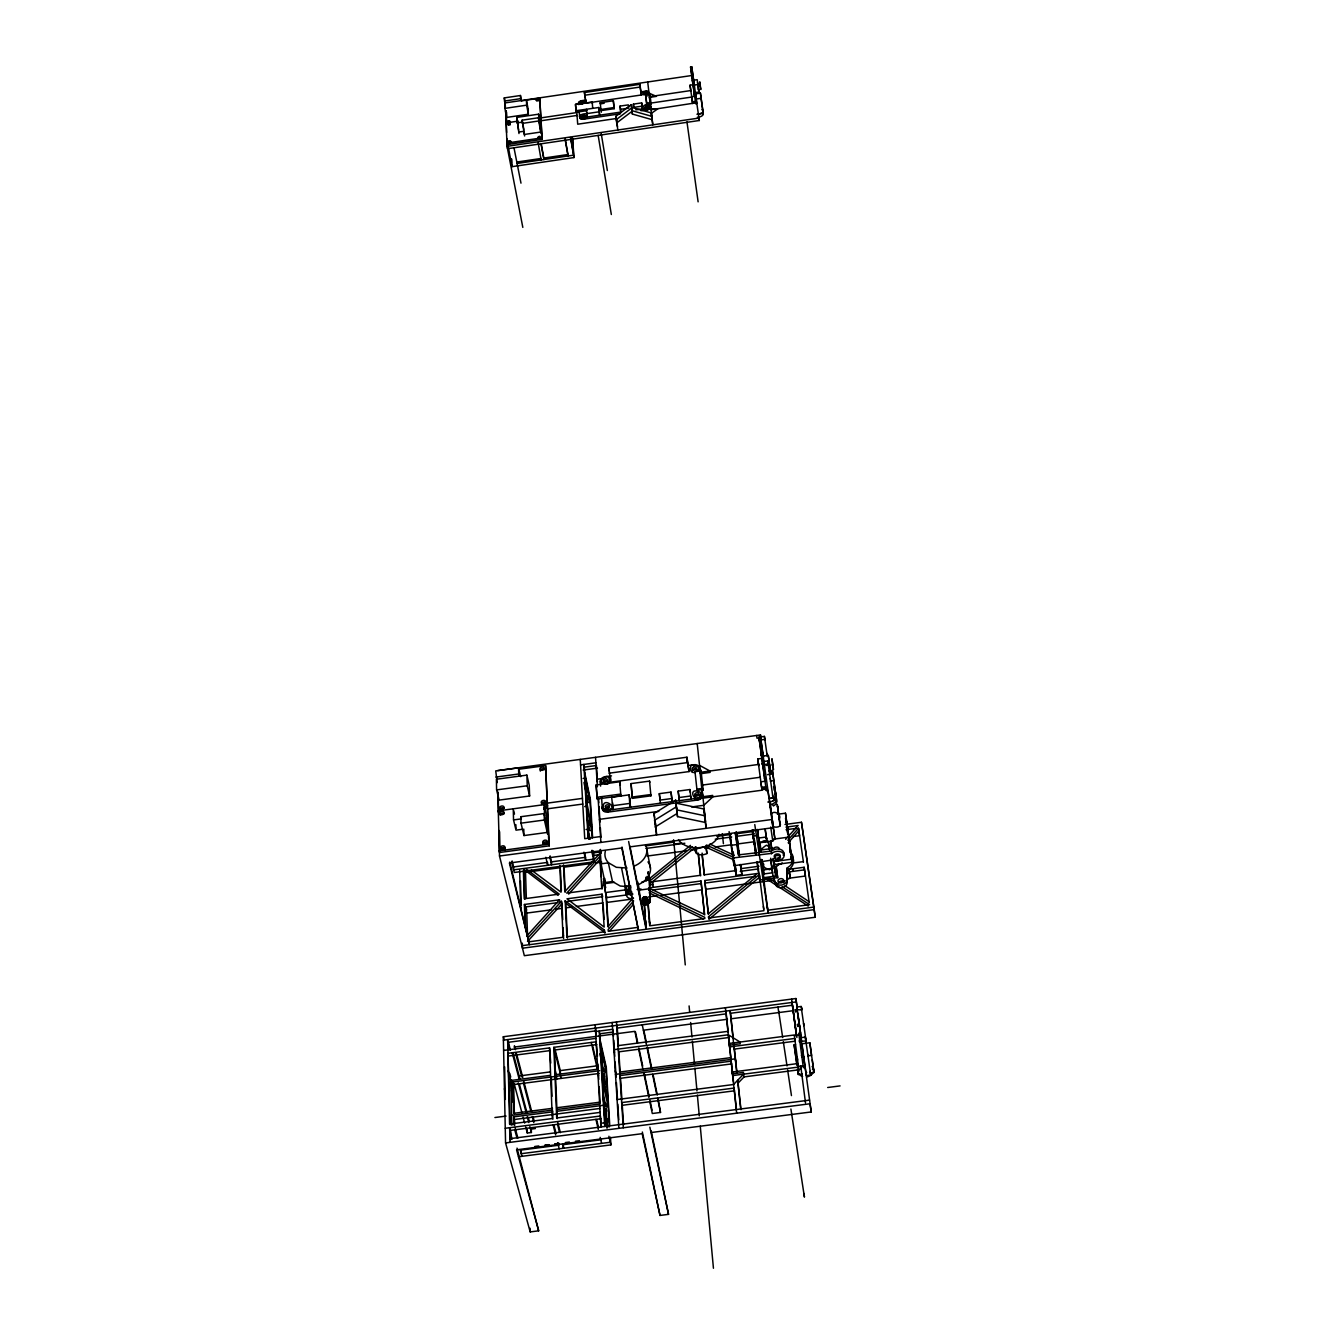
<?xml version="1.0" encoding="UTF-8"?>
<svg xmlns="http://www.w3.org/2000/svg" width="1335" height="1335" viewBox="0 0 1335 1335"><rect width="100%" height="100%" fill="white"/><g stroke="black" fill="none" stroke-linecap="round" stroke-linejoin="round"><path stroke-width="1.5" d="M773.649 878.313L775.485 884.104A5.791 4.355 -7.4 0 0 781.809 887.675A5.791 4.355 -7.4 0 0 786.966 882.585L787.066 868.084L789.819 865.981A15.319 11.414 -7.5 0 0 790.337 851.997M786.966 882.585L787.066 868.084M776.002 795.927L775.401 798.614L773.082 800.833M695.168 799.448C698.072 800.399 702.961 798.197 701.709 794.642M641.017 902.961L645.873 904.98L650.212 901.659L649.027 876.494L647.592 879.915L643.52 881.818A6.008 4.472 -11.4 0 1 641.951 881.884M650.212 901.659L649.528 879.047L648.042 871.905L648.943 877.679M600.9 781.125C611.146 766.373 613.349 792.873 600.9 781.125L601.484 783.762L601.017 780.224M644.071 109.17C649.845 112.858 652.798 102.378 645.573 104.731C639.215 107.134 649.277 110.271 649.978 105.765M584.68 103.379C587.784 97.138 572.782 104.147 582.377 104.23M583.795 103.529C576.253 103.296 586.899 100.359 582.06 103.412M640.266 899.523C641.267 903.962 648.593 903.128 649.711 899.122M642.452 898.105L642.652 900.274L645.222 901.008A2.887 2.169 -11.5 0 0 645.556 896.653L642.452 898.105L642.719 901.208M539.974 121.251L539.941 120.417M642.953 900.641L646.057 899.189A2.887 2.169 -11.5 0 1 648.226 900.424M735.235 832.773L738.338 854.901L771.563 851.046A6.925 4.706 -7.1 0 1 780.558 849.444A6.925 4.706 -7.1 0 1 783.194 855.234M732.781 857.988L771.88 853.365A6.942 4.706 -7.1 0 1 781.592 852.064A6.942 4.706 -7.1 0 1 782.56 858.655A6.942 4.706 -7.1 0 1 772.832 859.957L734.033 865.714L729.11 831.605M633.107 898.004L607.959 926.573L605.873 893.649M787.817 840.266L798.53 828.234L803.436 862.21M788.167 842.819L798.881 830.787L798.53 828.234M633.658 900.958L608.159 929.544L608.259 931.296L637.963 927.374M610.028 930.562L632.84 904.997M568.66 894.1L600.299 859.039M785.648 839.348L798.13 825.497L785.981 827.133M526.791 936.002L559.482 899.823L560.049 902.343M527.525 941.475L562.018 903.795L561.434 901.292L528.276 937.454M765.139 828.952L766.891 841.367L759.214 842.385L759.214 841.517L759.398 842.802L772.748 841.017L774.867 838.73L771.814 816.803M732.464 1073.807L743.411 1072.389L743.612 1074.158L733.599 1084.504L617.054 1099.556M740.975 1109.652L738.088 1083.085L744.079 1076.894L798.897 1069.802L801.167 1068.834L800.766 1066.098L805.506 1102.927M774.367 868.735L778.655 864.513L782.327 863.128M775.335 864.112L769.611 869.736A19.174 14.268 -7.5 0 1 762.986 866.382M538.038 138.172L539.44 137.538M708.535 916.778L759.331 874.458L759.732 877.012L708.985 919.314L708.535 916.778L708.668 918.013L763.92 910.704L759.331 874.458M649.311 878.764L690.479 845.372M649.694 881.017L692.364 846.774M650.195 883.553L695.969 846.774M788.451 879.097L790.203 877.746L788.952 868.768M787.433 870.654L790.186 868.551A15.302 11.414 -7.5 0 0 792.589 857.087M787.733 873.974L789.486 872.639L790.203 877.746M651.23 112.924L652.031 119.649L632.406 114.076L631.989 111.356L616.703 122.937L616.036 116.212L631.271 104.647L631.689 107.367L651.23 112.924L652.815 124.856L650.228 103.179L691.714 97.054M651.43 113.341L657.938 108.702L650.929 109.019M655.585 823.194L656.603 834.959L653.95 813.582L675.71 800.132L677.546 816.62L705.264 822.443L706.248 828.301L701.643 785.164L760.283 777.254M655.101 827.016L676.995 813.566L675.71 800.132M645.723 107.468C652.164 104.464 640.45 106.5 648.326 107.451M646.941 94.468C652.515 86.191 632.59 96.454 646.941 94.468L647.175 96.053M582.427 116.812C589.72 114.994 576.453 112.49 585.347 118.481L580.358 118.131M630.687 889.778L629.803 890.829L630.821 891.647M610.228 810.879L604.488 811.096M538.739 120.283L539.891 119.282L538.656 118.648M508.752 142.161C515.043 140.208 504.196 140.509 509.336 142.144M584.279 117.18C593.574 109.687 570.212 116.863 584.279 117.18L584.546 118.765M508.051 122.069C513.841 119.182 502.127 121.802 510.421 122.236M508.151 124.789L510.354 124.772M536.687 100.776C542.678 97.906 530.796 100.509 538.873 100.759M706.933 853.549C702.861 855.652 694.601 855.752 695.185 849.177L705.731 846.507L706.933 853.549L706.132 845.939M644.855 94.117C650.028 91.214 639.165 93.8 646.357 94.101M510.037 143.563L508.468 143.579M539.24 137.739C543.195 134.468 533.332 137.855 541.109 138.156M693.699 80.384L696.837 103.462L695.702 103.629L690.562 66.917L691.697 66.75L694.283 85.04M690.712 67.985L690.996 70.004L691.78 67.401M690.746 68.252C692.898 67.601 691.897 71.773 691.847 67.818M690.779 68.469L691.914 68.285M690.812 68.719L691.947 68.536M690.846 68.986L691.981 68.803M690.896 69.253L692.014 69.07M690.946 69.704L692.047 69.32M690.996 69.971L692.097 69.704M505.431 106.583L504.263 97.906L520.466 95.503L521.501 100.993M504.363 101.059L520.6 98.656L520.466 95.503M521.551 100.859L539.74 98.156L542.177 139.391L507.016 144.581L505.631 111.122M584.413 92.532L639.882 84.322L641.401 94.969L585.965 103.179L584.413 92.532L585.414 98.456M584.647 95.252L640.199 87.042L639.882 84.322M692.531 80.334L692.748 82.87L692.531 80.334L697.187 79.683L699.023 92.682C694.016 90.179 696.186 97.855 695.435 93.216M528.076 108.819L528.343 114.226L506.666 117.43L504.914 108.369L526.641 105.165L526.39 99.758L528.36 110.321M691.697 66.75L693.699 80.434L692.598 80.784L690.562 66.917M692.581 81.619L693.866 81.685L693.666 80.167M586.148 99.992L582.093 100.592A3.788 1.936 -9.8 0 0 578.506 103.079L578.773 104.664M640.833 91.898L644.872 91.297A3.788 1.936 -9 0 1 648.843 92.666L650.646 107.317A3.821 1.969 -9 0 1 647.091 109.82L640.967 110.722M690.896 91.297L690.045 85.19L693.015 84.739L694.701 96.27L691.714 96.704L692.381 101.577L695.418 101.61L692.448 102.044L692.631 103.312M693.149 85.206L697.905 84.505M576.169 103.913L578.906 103.513M587.066 110.621L576.219 112.223L575.485 104.48L592.189 102.011L592.44 103.513M648.927 93.567L649.978 94.518L648.843 92.666M646.991 105.849L645.556 94.368L648.96 93.867M600.233 102.695L613.332 100.759L614.183 108.686L601.034 110.621L600.233 102.695L600.433 103.83L604.171 103.279M690.779 90.563L649.444 96.671L649.995 101.243M649.528 97.388L656.419 96.37L649.027 93.15L647.709 82.036M518.981 133.55L516.745 117.413L538.622 114.176L540.758 132.048L524.321 134.468L524.188 131.231L518.698 132.031M575.969 110.705L598.714 107.518L599.649 115.194L598.714 107.518M698.238 114.126L703.211 113.392L700.408 93.15L695.435 93.884L699.306 120.5L507.534 148.736L507.283 141.36L511.956 166.675L573.983 157.563L572.632 138.707M524.622 135.986L522.102 120.183L538.556 117.747L539.757 116.579L538.506 115.945M518.314 121.101L506.032 122.92L506.332 124.422M620.792 112.073L620.041 106.099L628.334 104.881L628.685 108.135L620.358 109.353L620.792 112.073L583.445 117.58A3.805 1.969 -9.8 0 1 579.523 116.178L579.79 117.764A3.805 1.969 -9.8 0 0 583.712 119.182L620.508 113.742M642.052 106.149L633.724 107.384L633.374 104.13L641.684 102.912L642.469 108.869L641.684 102.912M541.009 117.864L576.82 112.574L577.705 124.205L616.62 118.465M613.332 100.759L614 107.534L600.85 109.487L601.301 112.223M646.591 103.162L650.011 102.645L651.113 103.913L649.828 93.433M650.045 102.962L651.113 103.913M516.962 122.92L522.469 122.102M650.178 103.746L646.757 104.247L645.556 94.368M586.949 112.707L587.3 117.013L586.733 113.642L599.098 111.806M522.252 123.404L538.739 120.984L538.556 117.747L540.592 128.811M541.176 120.734L577.037 115.444M696.186 99.024L701.175 98.273M635.81 109.854L646.858 108.218A3.821 1.969 -9 0 0 650.412 105.715L650.646 107.317M651.013 109.737L695.602 102.878M506.716 143.062L541.91 137.872L539.74 98.156M522.819 227.384L507.066 146.333L698.973 118.064L699.306 120.5M571.146 140.792L572.531 140.592M541.025 143.896L543.896 159.549L543.812 158.064L567.942 154.526L565.189 138.857M573.583 155.177L517.012 163.487L516.962 162.019L541.059 158.481L541.142 159.95L538.172 142.845M545.08 1145.38L549.052 1144.796M555.01 1143.945L558.998 1143.377L554.959 1143.895M497.705 770.595L760.483 734.951L760.867 737.671M520.617 776.636L518.547 767.809L495.736 770.896L497.221 782.644M519.482 769.16L545.614 765.622L549.269 845.839L499.44 852.514L497.788 792.523M629.703 846.907L773.015 827.717L767.925 790.387L766.323 790.604L758.897 737.137L764.421 736.403L767.275 756.394M759.131 738.739C759.532 741.025 758.363 737.671 760.716 738.522M759.148 738.872L760.733 738.655M760.766 738.889L759.164 739.106L759.365 740.491L760.967 740.274M759.214 739.406L760.817 739.189M759.181 739.139L760.867 739.54M759.315 740.124L764.822 739.373M580.575 764.888L595.894 762.802M761.05 740.925L759.365 740.374L761.017 740.625M495.869 777.087L518.731 773.983L518.547 767.809M759.431 740.975L761.083 741.159M588.568 838.981L584.396 767.141L596.445 765.506L597.346 779.874M526.874 775.118L496.386 779.239L496.603 789.903L499.09 800.116L529.611 795.994L529.244 785.33L526.874 775.118L527.242 785.764L529.611 795.994M583.145 770.061L597.496 768.126M608.693 767.809L686.958 757.212L689.06 771.58L610.863 782.143L608.693 767.809L609.411 771.38M609.06 773.199L687.508 762.585L686.958 757.212M496.603 789.903L527.242 785.764M600.616 786.098L600.299 781.209A5.34 3.805 -11.8 0 1 605.322 776.686L611.497 775.852M687.659 765.556L693.833 764.721A5.34 3.821 -9.5 0 1 699.507 767.792L699.824 769.594A5.34 3.821 -9.5 0 0 698.906 767.792C685.856 756.378 689.227 782.56 698.906 767.875L699.156 770.562L698.956 768.827M761.567 756.261L768.276 755.36L769.077 760.9M583.128 778.455L585.047 778.205L590.103 802.235L588.201 802.485L583.962 782.46M600.783 778.705L596.929 779.223L597.479 781.926M703.028 798.146L761.985 790.22L757.779 758.964L761.951 758.397L765.005 781.259L760.783 781.826L761.584 787.316L765.806 786.749L765.923 787.683L761.718 788.251L761.918 789.686L766.14 789.118M763.787 761.501L767.758 760.967L773.032 798.046L772.615 795.009M699.924 771.697L701.192 771.53L700.992 770.295L699.724 770.462L699.991 772.298M619.674 781.776L620.892 795.793L597.229 798.981L596.111 784.963L619.674 781.776L620.358 785.264M701.86 789.719L697.02 790.37L695.001 771.713L699.79 771.063M758.597 764.438L700.274 772.314L700.424 773.716L710.137 772.398L709.986 771.013L699.523 765.356M762.585 764.755L768.176 764.004M649.544 781.108L650.929 795.844L632.356 798.347L631.055 783.595L649.544 781.108L649.795 782.393M766.156 765.406L769.594 764.955L770.912 774.217L767.491 774.667M768.893 770.929L772.414 770.462L776.219 797.646L769.11 798.58L760.499 736.92M547.483 803.103L582.461 798.38M596.879 797.279L620.558 794.091L620.892 795.793M630.203 800.483L629.102 794.876L611.664 797.229L613.015 809.577L612.548 802.736M632.106 797.045L650.696 794.542L650.929 795.844M547.717 808.776L582.778 804.054M660.424 803.203L659.29 793.674L671.038 792.089L672.189 801.617L671.038 792.089M678.163 791.121L679.331 800.65L678.163 791.121L689.911 789.536L690.445 792.606M701.709 789.102L702.994 788.918L703.195 790.153L701.91 790.32L701.643 788.484L696.82 789.135L697.02 790.37M770.278 781.092L773.816 780.625L776.219 797.646M584.73 806.574L586.666 806.307L591.772 830.37L589.853 830.637L586.866 816.603M544.613 815.735L544.179 804.805L546.516 815.051L547.216 832.423L523.971 835.56L521.017 823.161L520.817 816.72L544.113 813.566L546.966 825.998M612.248 805.773L629.753 803.42L630.487 807.224L629.836 798.68M521.818 829.369L516.011 830.153L513.541 819.924L521.334 818.872L520.817 816.72M659.857 800.132L671.639 798.547M678.797 797.596L690.579 795.994L691.096 799.064L689.911 789.536M702.877 796.728L712.69 795.41L712.857 796.828L703.795 805.305L691.513 806.957M607.558 810.312L697.321 798.23A5.407 3.905 -9.5 0 0 702.277 793.624L702.577 795.426A5.39 3.905 -9.5 0 1 697.638 800.032L607.926 812.097A5.39 3.888 -11.9 0 1 602.335 808.91L601.968 807.124A5.39 3.888 -11.9 0 0 607.558 810.312L607.926 812.097M521.017 823.161L544.38 820.007L544.113 813.566M658.789 811.363L599.448 819.34L599.999 822.043L599.031 806.59M586.032 829.536L588.001 829.285L590.137 839.314M600.516 836.561L584.73 838.68L580.258 759.398M771.613 815.401C770.729 809.544 782.41 812.865 779.306 819.273M499.006 850.829L548.869 844.137L549.269 845.839M777.421 814.283L785.464 813.199L788.801 837.095L787.533 827.95M521.851 945.697L813.883 907.082L815.234 917.262L524.338 955.693L499.507 856.019L771.83 819.523L773.015 827.717M784.997 824.479L801.467 822.26L814.216 909.619L522.469 948.2L522.319 943.178M773.115 826.015C773.633 828.184 782.861 827.35 779.84 823.027M593.441 852.881L599.498 852.064L600.032 854.584L593.975 855.401M645.372 845.939L674.125 842.085M716.878 836.377L731.28 834.442M735.385 833.891L753.908 831.421M719.031 834.241A21.227 14.602 -5.7 0 1 705.915 846.357C697.855 848.76 688.409 848.376 681.551 843.103L674.058 844.104L673.391 840.366M645.873 848.459L684.838 843.253M715.243 839.181L731.68 836.995M735.785 836.444L754.292 833.958M786.065 829.719L797.012 828.251M512.106 860.941L513.574 866.932L547.584 862.393L547.7 865.297L545.848 857.304M550.087 855.868L551.472 861.859L585.531 857.304L585.681 860.224L583.946 852.197M593.491 859.173L513.641 869.853L513.574 866.932M757.496 830.27L758.564 838.046L766.24 837.028M593.408 850.862L594.058 861.826L514.292 872.489L511.689 861.876M560.55 867.633L525.523 872.306L526.34 898.238M564.672 867.082L591.455 863.495M595.56 862.944L601.751 862.126M647.074 856.069L686.207 850.829M690.328 850.278L696.503 849.461M704.746 848.359L708.868 847.808M715.043 846.974L731.53 844.771M737.704 843.954L754.192 841.751M772.731 839.264L789.202 837.062M793.324 836.511L799.515 835.693L798.997 831.872M731.313 845.305L737.104 844.521M763.019 841L766.841 840.499M600.199 849.627L601.084 863.828L608.593 862.827L616.336 867.316L627.033 868.017M760.399 850.145L773.849 848.176A2.937 2.002 -7.1 0 1 775.685 847.174L776.453 847.074A2.937 2.002 -7.1 0 1 779.173 848.476L779.223 848.993A2.937 2.002 -7.1 0 1 779.089 849.511M601.084 863.828L605.022 882.502L612.481 881.517L620.191 886.006L629.002 886.79M614.4 882.335L603.804 883.753L606.49 897.621L626.849 894.917M791.905 859.139L773.532 861.592L773.182 859.173M740.792 864.896L741.376 868.584L759.048 866.231M775.084 872.155L773.532 861.592L774.033 864.73L792.339 862.277L791.071 853.115M650.128 882.018L700.408 875.326L698.138 853.082M736.436 870.537L704.179 874.826L702.077 854.6M792.022 863.128L803.37 861.626M740.191 871.354L758.697 868.901M761.267 860.374L763.854 877.646L776.169 876.01L774.917 866.682L776.169 866.515L777.688 877.662L759.665 880.049L756.928 862.06M772.615 868.301L763.403 869.536L762.368 861.108M649.628 884.955L652.982 884.504M762.252 870.053L772.03 868.751M605.423 892.564L625.815 889.844M734.033 865.714L732.548 853.015L736.136 875.343L741.876 874.575L740.725 864.98M525.055 925.122L524.421 904.479L559.482 899.823M602.102 894.15L566.991 898.822L604.154 927.074L602.102 894.15L602.652 896.669L567.559 901.342M637.129 889.494L641.034 888.976M700.992 881L648.576 887.975L704.413 914.375L700.992 881L704.663 914.959M704.78 880.499L757.295 873.507L708.234 913.874L704.78 880.499L708.485 914.442M804.187 867.266L789.018 869.285L789.385 871.838L804.538 869.836L804.187 867.266L809.194 902.593M761.818 860.141L763.887 873.941L772.564 872.79L770.695 858.221M557.997 902.61L525.022 906.999L524.421 904.479M653.099 889.961L701.442 883.536M705.214 883.036L755.66 876.327M775.985 874.709L777.237 874.542L777.688 877.662M525.756 930.729L524.989 905.564L526.808 913.073L551.572 909.769M555.694 909.235L561.885 908.401M566.007 907.85L572.198 907.032M576.336 906.482L603.153 902.927M607.275 902.377L632.039 899.089M648.543 896.886L656.803 895.785M660.925 895.251L702.193 889.761M706.315 889.21L772.348 880.433M788.851 878.246L805.355 876.044L804.588 870.32M529.528 941.726L563.07 937.287L561.434 901.292M767.758 910.203L809.611 904.663L782.093 886.724M517.012 1148.117L538.673 1230.837L530.195 1231.905L505.564 1142.927L503.328 1036.744L795.894 998.53L797.078 1006.74M503.395 1040.149L796.344 1001.901M616.687 1025.363L617.287 1028.067L726.24 1013.849L728.192 1032.055M736.837 1073.24L730.045 1010.562L730.512 1013.282L792.456 1005.205L796.878 1037.462M801.017 1036.711L796.745 1007.041L801.133 1006.473L806.257 1042.351M604.722 1126.473L599.215 1031.071L599.832 1033.774L613.232 1032.022L613.499 1036.093M513.992 1047.091L634.876 1031.338L637.429 1043.353M643.37 1030.219L727.492 1019.256M731.597 1018.722L793.257 1010.678M797.162 1009.994C799.665 1008.96 804.471 1012.047 801.133 1006.473M503.612 1050.428L595.961 1038.38M550.721 1063.06L549.569 1047.892L507.951 1053.315L510.237 1124.771M600.133 1112.389L556.678 1117.996L553.841 1047.324L596.161 1041.817L597.446 1056.252M508.652 1056.002L550.237 1050.578M596.778 1044.521L554.509 1050.028L557.279 1118.613M617.988 1045.655L727.925 1031.354M729.878 1047.908L729.411 1045.188L740.241 1043.77L740.057 1042.034L728.293 1034.792L613.916 1049.677L614.517 1052.38M618.222 1049.126L618.823 1051.83L728.777 1037.529L729.511 1044.454M794.358 1035.643L798.997 1035.042M729.594 1046.924L794.726 1038.463L795.126 1041.2L734.4 1049.093L733.933 1046.356M800.866 1037.679L805.305 1037.111L810.712 1075.059L806.34 1075.626L800.866 1037.679L801.467 1041.984M549.903 1071.955L519.148 1075.96L519.248 1079.398L512.206 1052.748M554.859 1048.592L560.283 1070.603L597.246 1065.814L597.429 1069.235L556.194 1074.592L554.709 1068.584M508.134 1070.52L510.804 1080.482L550.037 1075.393M796.895 1065.046L794.108 1044.804L795.543 1044.621M810.061 1072.99L813.983 1072.489L809.828 1042.768L801.968 1043.786L803.453 1054.85M552.523 1108.317L513.725 1113.323L512.957 1081.934L599.699 1070.67M599.866 1053.782L603.987 1071.855L606.107 1071.588L600.633 1047.491M512.957 1081.934L513.658 1084.571L599.165 1073.473M601.768 1070.403L601.968 1073.857L604.087 1073.574L605.172 1084.337M619.69 1072.055L730.729 1057.654M615.468 1074.391L735.285 1058.855L735.752 1061.575M794.942 1051.112L796.378 1050.929M604.688 1076.227L602.569 1076.494L601.968 1073.857M731.597 1063.912L731.113 1061.175L619.924 1075.593L620.525 1078.296L731.597 1063.912L733.516 1081.884M795.777 1057.47L797.212 1057.287L797.612 1060.007M807.625 1055.918L811.563 1055.418L809.828 1042.768M732.264 1072.038L798.03 1063.528M803.119 1065.797L798.413 1066.398L798.897 1069.802M732.648 1075.576L798.497 1067.066L794.275 1034.992L729.227 1043.453L730.829 1056.819M805.139 1067.416L803.353 1067.65L798.764 1033.223L800.516 1033.006L796.745 1007.041M797.462 1068.834L798.297 1074.508L802.218 1074.007M556.612 1107.783L599.482 1102.243M494.918 1117.528L506.065 1116.093M511.622 1115.376L552.573 1110.086M556.678 1109.552L599.682 1103.995M513.992 1124.921L513.808 1116.861L552.657 1111.838M556.745 1111.321L603.77 1105.246M602.786 1092.697L606.023 1106.732L608.176 1106.448L602.652 1082.385M734.467 1090.812L733.983 1088.092L621.659 1102.593L622.277 1105.297L734.467 1090.812L736.336 1108.367M513.808 1116.861L514.509 1119.481L600.299 1108.417M606.123 1108.501L603.987 1108.784L604.588 1111.421L606.741 1111.137L606.123 1108.501L607.141 1125.805M505.247 1128.275L600.333 1116.027L601.384 1126.006L600.75 1123.302L604.521 1122.818L605.139 1125.522L599.832 1033.774M827.683 1087.508L840.082 1085.906M600.967 1118.713L510.37 1130.395L509.636 1127.708L509.97 1142.359M535.385 1128.559L531.297 1129.093L531.397 1132.497L527.308 1133.014L525.723 1127.074M509.887 1138.688L809.527 1100.123M505.564 1142.927L810.028 1103.761L811.213 1111.955L650.996 1132.547M534.768 1146.481L538.806 1145.964M544.864 1145.196L548.902 1144.679M565.339 1142.56L569.377 1142.042M575.418 1141.258L579.44 1140.741M559.065 1145.18L521.134 1150.052L521.234 1153.69L610.295 1142.259M601.401 1139.74L563.403 1144.629L563.554 1148.25L562.552 1144.262M658.155 1099.039L660.508 1112.456L652.298 1113.507L649.745 1101.475M518.481 1156.761L610.913 1144.896L610.462 1137.22M538.673 1230.837L516.562 1149.819L642.168 1133.682L660.007 1215.434L668.535 1214.366L651.163 1130.878M646.674 106.132L648.359 106.116M509.57 141.927L510.988 142.161M676.261 803.186L703.829 809.01L704.813 814.884M651.63 116.279L632.056 110.705L631.622 108.001L616.37 119.566L617.838 130.012M706.399 845.005L734.283 857.704M704.963 846.707L732.832 859.39M709.853 844.037L734.083 855.218M648.66 890.328L704.713 917.278L704.83 918.53L649.711 925.822L647.926 903.528M649.16 892.848L703.295 918.931M769.878 847.174L766.407 845.239A19.174 14.268 -7.5 0 0 760.149 851.313M768.343 877.746L776.937 883.353M765.289 878.046L808.226 906.081M784.88 885.706L809.177 901.742M681.551 843.103L681.184 842.852A21.227 14.602 -5.7 0 1 678.464 839.665M531.397 870.086L561.017 892.164L559.799 865.464M604.338 930.044L604.455 931.813L566.891 936.769L565.189 900.791L604.338 930.044L604.905 933.082M565.189 900.791L565.773 903.294L604.889 932.564M526.524 869.235L559.215 894.116L524.238 898.772L523.387 870.754M523.854 869.252L558.163 895.384M603.32 808.693C624.797 812.464 599.448 791.989 603.687 810.478L603.17 809.711M648.493 93.901L647.875 91.948M701.409 792.84C684.788 784.012 696.269 809.077 701.409 792.84L701.893 796.411M648.51 876.928L649.528 879.047A6.008 4.472 -11.4 0 1 649.427 880.232M703.228 113.809L702.56 110.171A5.023 2.603 -8.4 0 0 701.976 109.62M775.101 791.271L775.518 792.556A7.075 5.14 -7.7 0 1 774.934 795.226M773.883 877.679L775.485 884.104M812.631 1064.546L813.115 1066.148A7.893 6.375 -6.8 0 1 812.498 1069.452M504.413 1088.793L505.147 1091.479M515.193 1128.175L517.897 1138.121M514.743 1129.827L516.912 1137.787M520.149 1149.719L521.935 1156.31M508.735 1088.225L509.453 1090.912M514.075 1083.386L522.018 1113.173M523.07 1117.145L524.655 1123.102M509.736 1073.34L510.721 1077.045M518.247 1082.835L526.14 1112.639M527.192 1116.611L528.777 1122.568M529.828 1126.54L531.397 1132.497M503.328 1036.744L504.029 1039.431M513.358 1053.999L519.849 1078.58M510.437 1050.178L507.634 1039.598L509.553 1124.07L552.289 1118.563L549.569 1047.892M519.298 1083.72L527.125 1113.307M528.159 1117.245L529.211 1121.2M514.426 1045.672L515.477 1049.66M516.511 1053.632L522.769 1077.478M523.821 1081.45L531.63 1111.254M533.199 1117.228L534.234 1121.2M515.56 1053.048L521.818 1076.894M523.387 1082.869L530.696 1110.687M532.264 1116.644L533.816 1122.601M553.992 1125.238L556.011 1133.215M553.107 1124.888L555.66 1134.85M557.68 1142.827L559.215 1148.818M557.863 1122.685L560.383 1132.664M557.496 1124.32L559.515 1132.297M556.261 1076.31L556.929 1078.947M509.803 862.06L529.478 944.679L509.386 863.011L621.81 847.959L638.447 930.278L621.993 847.041M553.841 1047.324L560.416 1074.041L560.283 1070.603M560.5 1075.76L561.151 1078.413M525.806 906.465L526.724 910.22M513.658 810.679L514.476 814.083M595.927 1119.364L598.297 1129.377M600.183 1137.37L601.601 1143.377M518.731 773.983L519.232 776.152M596.678 1119.748L598.564 1127.741M597.93 1073.106L598.547 1075.81M562.886 933.115L563.47 935.635M604.304 1110.987L608.009 1127.007M604.505 1114.608L607.292 1126.623M604.722 1118.229L607.041 1128.242M608.91 1136.252L610.913 1144.896M602.235 1075.342L607.759 1099.406M549.753 856.77L551.589 864.78L551.472 861.859M566.691 932.614L567.275 935.134M592.623 1045.739L595.861 1059.79M566.824 935.535L567.408 938.054L565.773 903.294M591.255 1042.451L597.429 1069.235M595.393 1028.134L596.011 1030.837L508.351 1042.285L508.535 1050.511M596.194 1034.258L595.577 1031.538L612.648 1029.318L613.232 1032.022M601.501 1058.371L602.402 1062.393M544.38 820.007L547.617 834.125M547.6 805.939L547.216 804.237L498.172 810.846L498.589 812.548L498.172 792.172M600.233 1040.616L606.29 1067.366L609.728 1125.071M600.433 1044.053L605.906 1068.15L609.394 1126.857M615.251 1070.87L615.852 1073.574M642.335 1132.013L660.007 1215.434M584.647 853.299L585.531 857.304M588.168 832.189L589.453 838.196M592.022 850.245L593.307 856.269L593.14 853.365M588.334 835.093L589.186 839.098M591.772 851.146L594.058 861.826M649.845 1127.157L668.535 1214.366M635.477 1031.955L637.596 1041.967M638.881 1047.992L642.702 1066.031M644.404 1074.041L649.06 1096.102M649.911 1100.107L652.047 1110.136M586.349 800.633L591.438 824.696M638.697 1049.377L642.953 1069.418M643.804 1073.423L648.893 1097.47M588.668 820.942L589.519 824.947M584.396 767.141L583.846 764.438L588.101 838.23M584.73 772.665L590.337 799.331L592.556 836.761M584.88 775.418L589.936 799.448L592.223 838.03M600.466 849.461L601.251 853.198M587.183 795.71L588.034 799.715M604.872 884.004L605.589 887.375M605.506 887.959L603.487 878.563L605.306 890.862M603.637 881.15L605.155 888.276M643.954 1030.837L646.457 1042.885M647.291 1046.89L651.897 1068.951M653.149 1074.975L657.321 1095.034M612.481 881.517L608.259 862.577A21.193 15.586 -11.7 0 1 605.389 850.979M642.252 1024.813L646.307 1044.27M647.141 1048.275L651.313 1068.334M652.565 1074.341L656.753 1094.4M657.588 1098.421L660.508 1112.456M596.111 784.963L597.229 798.981M600.299 781.209L600.667 782.994A5.323 3.805 -11.8 0 1 601.251 780.992M766.891 841.367L765.172 829.235M605.322 776.686L605.689 778.472M621.593 868.201L625.414 886.907M631.939 892.08A3.304 2.47 -11.9 0 1 627.717 890.562A3.304 2.47 -11.9 0 1 630.737 887.341L630.637 885.889L625.247 886.073L626.499 895.218A5.407 4.055 -11.8 0 0 633.541 898.238M643.42 897.17L643.921 899.707M644.121 902.493L644.621 905.047M642.853 897.604L643.353 900.14M642.936 902.31L643.437 904.846M641.901 901.876L642.402 904.412M645.556 922.168L646.057 924.704L645.739 920.733M641.067 901.225L641.568 903.762M645.79 925.088L646.29 927.608M629.886 845.973L645.89 926.323M628.635 841.501L646.107 929.26L643.687 898.372M648.626 900.908L649.127 903.445M647.709 901.626L648.209 904.162M645.556 896.653L646.057 899.189M646.591 902.143L647.091 904.679M644.822 896.669L645.322 899.206M649.377 921.667L649.878 924.187L648.092 902.026M645.372 902.443L645.873 904.98M644.087 896.853L644.588 899.389M646.924 876.428L647.592 879.915M649.661 891.346L649.177 888.793L639.315 890.111L639.865 897.337M649.761 896.019L650.245 898.555M645.756 877.312L646.424 880.8M649.778 898.155L650.279 900.691M649.311 900.057L649.811 902.593M646.841 849.511L650.462 868.234M631.055 783.595L632.356 798.347M514.008 147.868L520.984 183.162M504.263 97.906L505.314 103.379M699.874 84.739L700.074 86.224M516.745 117.413L518.631 130.196M520.6 98.656L520.967 100.559M653.95 813.582L654.701 817.537M656.019 828.217L654.517 820.274L676.361 806.824L676.895 809.894L704.546 815.702L705.531 821.576M522.102 120.183L523.837 129.395M526.641 105.165L528.343 114.226M697.571 82.303L698.622 89.846L698.439 88.711M659.29 793.674L660.141 799.965M540.808 117.78L541.092 119.299M538.739 120.984L541.042 133.567M541.91 137.872L542.177 139.391M541.309 144.38L543.812 158.064M637.863 882.168L639.448 890.679M676.995 813.566L677.546 816.62M732.231 1071.721L732.715 1074.441M732.431 1073.49L733.132 1078.313M565.289 140.325L568.059 155.995L567.942 154.526M725.773 1011.112L726.24 1013.849M738.088 1083.085L737.621 1080.365L740.725 1108.968M728.293 1034.792L728.777 1037.529M570.729 138.039L573.466 153.709L572.314 137.689M570.496 137.555L573.983 157.563M686.841 759.064L689.06 771.58M582.561 117.43L582.828 119.015M579.807 101.66L579.574 103.679L579.307 102.094M579.006 102.545L579.29 104.147M581.726 117.38L582.01 118.965M697.321 798.23L697.638 800.032M581.025 117.196L581.292 118.798M580.458 116.913L580.725 118.515M743.612 1074.158L744.079 1076.894M575.485 104.48L576.219 112.223M693.833 764.721L694.133 766.507M695.001 771.713L695.201 772.948M580.475 101.293L580.742 102.878M583.428 117.363L583.712 119.182M759.198 842.252L758.564 838.046M601.217 133.5L607.342 170.53M598.163 135.386L611.33 214.501M764.721 738.522L764.972 740.358L764.421 736.403M770.295 769.794L770.095 768.426M616.036 116.212L617.504 126.641M614 107.534L614.183 108.686M735.435 867.867L736.086 871.905L735.485 866.799M729.611 833.557L733.449 857.454M734.066 861.342L735.018 867.183M736.136 831.655L738.021 843.587M738.872 850.695L739.49 854.567M620.041 106.099L620.475 108.819M735.418 832.79L738.889 854.734M740.258 864.429L741.876 874.575M799.498 1026.164L799.315 1024.729M736.536 833.123L739.49 855.785M780.241 825.998L779.824 823.011M790.904 1109.018L804.438 1197.111L803.97 1193.49M633.374 104.13L633.791 106.85M762.719 765.589L762.469 763.687L762.669 765.088M764.588 778.438L764.922 780.841L764.605 778.539M752.94 829.836L753.608 833.841M754.442 839.782L755.043 843.77M639.582 84.355L641.401 94.969M752.456 829.803L756.094 853.699M753.023 835.877L755.71 854.066M763.386 906.565L763.787 909.118M778.672 1011.212L782.694 1037.545M783.311 1041.6L787.016 1065.897M787.633 1069.952L791.455 1095.584M777.955 1007.091L778.789 1012.564M703.211 113.392L700.408 93.15M762.886 753.608L763.22 755.977L762.886 753.541M803.587 1023.678L803.87 1025.664L803.57 1023.461M648.259 92.315L648.593 94.785M649.811 105.348L650.162 107.835M647.308 91.681L647.542 93.266M649.427 104.981L649.861 108.302M648.843 104.697L649.094 106.299M649.144 107.15L649.377 108.736M759.281 840.75L760.8 850.879M762.068 859.707L762.635 863.461M759.365 843.436L760.6 851.663M761.801 859.606L763.887 873.941M760.633 852.297L757.396 829.419L758.096 835.376L752.973 836.06L752.222 830.036M648.476 107.518L648.727 109.12M647.358 104.48L647.592 106.066M647.692 107.818L647.926 109.42M767.224 906.065L767.608 908.618M646.824 108.001L647.091 109.82M754.776 824.596L768.142 913.123L763.687 878.347M645.956 108.068L646.19 109.67M645.122 108.018L645.372 109.62M698.539 89.462L699.023 92.682M770.896 841.934L771.163 843.753M794.108 1044.804L797.062 1065.03M693.599 81.418L692.715 75.377L504.73 102.962L504.914 108.369M815.234 917.262L801.467 822.26M768.927 759.915L769.043 760.817M766.824 753.324L767.024 754.726M770.245 778.405L770.412 779.64M803.603 1056.686L803.42 1055.384M792.055 1002.452L796.544 1036.06M770.562 859.139L773.098 876.428M695.535 102.411L695.702 103.629M758.897 737.137L762.068 758.981M770.729 826.999L772.748 841.017M774.917 866.682L775.101 867.967M775.451 870.687L775.635 871.972M773.032 858.505L775.602 876.094M758.447 763.52L758.664 764.972M757.779 758.964L758.781 765.873M766.39 837.946L766.54 838.864L766.357 837.479M690.045 85.19L692.665 103.579M792.339 862.277L790.57 849.677M778.655 814.617L778.822 815.618M768.226 764.221L767.758 760.967M760.9 739.907L763.353 756.778M769.544 800.733L770.712 808.743M774.867 838.73L769.627 800.766M700.258 85.423L699.757 81.835L700.825 89.528L699.89 84.839M693.866 81.685L693.699 80.434M785.998 816.987L785.798 815.568L786.732 822.36M788.267 833.257L788.468 834.725L788.317 833.624M789.502 842.001L789.302 840.516L789.452 841.617M791.788 858.355L792.005 859.89L791.855 858.822M773.582 786.398L774.133 790.17M761.467 755.026C762.001 758.731 760.766 750.003 761.501 755.126M801.284 1040.666C800.816 1041.567 807.842 1041.05 805.756 1040.366M766.223 836.511L766.04 835.209L766.407 838.146M786.632 821.676L787.083 824.813M787.183 825.464L787.633 828.635M790.136 846.574L791.171 853.849M790.37 848.092L788.968 838.113L790.237 847.291M789.669 847.375L790.003 849.844M790.136 850.695L790.487 853.198M785.648 818.655L786.515 824.896M787.183 829.719L787.7 833.34M789.152 843.703L788.718 840.583L789.068 843.136M789.786 848.159L790.353 852.364M790.987 856.803L791.421 859.957L791.071 857.437M686.958 121.852L698.122 201.852M777.938 809.327L778.338 812.364M777.988 809.694L777.521 806.29L779.773 822.627M778.155 810.979L778.689 814.867M778.789 815.501L779.123 817.888M779.29 819.223L780.04 824.579L779.673 821.926M769.945 767.325L769.194 761.935M807.875 1055.101C807.458 1052.13 808.326 1058.355 807.909 1055.368M771.413 813.666L770.695 808.543M799.531 1041.183C799.114 1038.363 799.982 1044.437 799.548 1041.45M700.041 85.991L700.241 85.423M785.914 816.436L785.464 813.199M792.806 868.785L793.174 871.338M785.581 818.238L786.165 822.443M786.966 828.017L787.75 833.691M778.555 813.699L778.839 815.818M805.806 1040.666L805.305 1037.111M772.03 818.422L772.581 821.943M772.414 770.462L773.816 780.625M776.386 798.947L776.686 801.167M783.779 852.781L784.096 855.101M812.247 1059.84L813.983 1072.489M768.276 755.36L769.594 764.955M770.378 770.362L770.912 774.217M810.195 1071.254L810.712 1075.059M771.914 850.011L770.729 841.1M760.483 734.951L760.85 737.671L756.995 738.205L756.628 735.468M762.986 753.04L763.52 757.012M795.894 998.53L797.379 1009.677M797.913 1013.565L801.484 1040.249M803.67 1056.436L811.213 1111.955M754.275 844.12L753.29 837.028L753.457 838.814M770.512 807.141L770.278 805.422M766.006 788.184L766.323 790.604M776.169 866.515L777.237 874.542M770.645 840.816L771.713 848.91M791.605 999.081L796.411 1035.376M771.163 851.513L771.48 853.833M768.559 842.035L769.627 850.128M768.126 841.15L769.194 849.244M797.679 1069.752L798.297 1074.508M760.015 842.719L761.033 851.062M759.198 841.234L760.499 851.346M761.534 859.44L763.086 871.588M758.914 840.95L759.548 845.539M758.881 842.385L759.915 850.478M755.593 847.675L756.361 853.749M757.379 861.843L759.665 880.049M754.058 840.783L755.777 853.382M755.46 852.614L755.743 854.917M740.975 865.18L741.376 868.584M738.338 852.247L738.739 855.702M733.232 851.964L733.683 855.768M734.35 861.476L736.136 875.343M730.162 834.325L731.263 843.837M722.285 833.707L723.42 843.687M730.512 1013.282L733.249 1038.48M734.4 1049.093L736.92 1072.389M631.271 104.647L632.406 114.076M700.992 770.295L703.195 790.153M697.204 743.528L700.091 770.579M725.406 1007.725L736.67 1113.206M699.507 767.792L702.577 795.426M703.829 809.01L705.264 822.443M702.093 853.098L704.413 875.343M698.372 853.599L700.641 875.843M696.086 847.725L696.686 853.549M695.402 846.924L696.002 852.748M695.251 847.942L695.652 851.83M673.674 839.965L685.272 964.905M689.094 1005.922L689.661 1012.147M690.629 1022.51L691.981 1037.028M692.364 1041.183L694.484 1063.995M694.867 1068.15L696.987 1090.962M697.371 1095.117L699.29 1115.86M700.258 1126.156L713.441 1268.25M592.189 102.011L592.723 108.235M652.748 881.667L653.216 887.358M585.748 100.442L585.965 103.179M586.382 109.336L586.733 113.642M644.505 904.863L645.439 916.761M579.173 111.79L579.79 117.764M629.102 794.876L629.753 803.42M625.514 888.392L625.731 891.363A5.423 4.055 -11.8 0 0 632.757 894.4M610.479 776.753L610.729 780.341M625.981 887.641L626.499 895.218M625.331 885.689L625.714 891.379M617.287 1028.067L618.455 1046.34M618.823 1051.83L620.174 1072.856M620.525 1078.296L621.91 1099.756M622.277 1105.297L623.545 1124.871M616.47 1021.959L623.295 1127.791M601.568 796.945L602.335 808.91M608.376 927.041L606.407 896.169L606.49 897.621M604.772 878.447L605.022 882.502M604.972 885.422L605.322 891.146M598.547 798.981L598.798 802.769M600.366 827.783L600.967 837.362M613.75 1040.165L614.767 1056.235M615.135 1062.009L616.086 1077.095M616.42 1082.585L617.421 1098.338M617.788 1104.212L618.773 1119.831M595.543 757.329L597.396 786.816M598.113 798.18L600.9 842.435M612.214 1022.527L618.873 1128.359M600.433 861.042L601.417 877.012M601.668 881L602.168 888.976M603.153 904.913L604.054 919.314M599.498 852.064L599.599 853.732L564.772 891.663L563.504 864.963M607.191 1118.83L607.425 1122.685M603.787 1068.417L603.987 1071.855M604.087 1073.574L605.039 1089.811M605.823 1103.211L606.023 1106.732M603.37 1098.204L603.57 1101.725M597.88 1064.078L598.748 1079.347M599.181 1086.907L600.082 1103.01M595.193 1024.746L600.95 1126.974M538.622 114.176L538.923 119.683M563.971 865.43L565.239 892.13M560.466 870.019L561.401 890.562M562.018 903.795L562.736 919.715M563.103 927.675L563.604 938.555M545.614 765.622L548.869 844.137M551.288 1077.612L552.006 1096.302M552.573 1110.853L552.89 1119.181M511.689 159.099L511.956 166.675M511.305 158.681L511.455 162.82M506.482 112.007L506.599 115.628M506.249 111.105L506.649 122.737M505.865 110.655L506.599 132.482M506.816 138.523L507.066 146.333M526.808 913.073L527.525 935.752M523.771 829.102L523.971 835.56M523.921 871.254L524.788 899.273M520.5 880.85L521.217 905.247M519.649 870.22L520.784 908.985M527.208 1129.627L527.308 1133.014M530.078 1228.25L530.195 1231.905M515.861 824.68L515.961 828.334M513.257 808.977L513.541 819.924M513.658 1084.571L514.375 1113.991M514.509 1119.481L514.659 1125.522M511.422 1079.681L511.956 1102.326M510.804 1080.482L511.856 1125.322M511.906 1139.389L510.37 1130.395L510.571 1139.639M499.607 831.688L499.924 846.957M504.613 1066.832L505.314 1099.439M498.973 830.537L499.507 856.019M774.717 793.524A7.075 5.14 -7.7 0 1 774.967 799.231A7.075 5.14 -7.7 0 1 767.842 802.035M772.615 797.446A7.075 5.14 -7.7 0 1 769.194 798.597M702.961 113.158A5.023 2.603 -8.4 0 1 702.043 115.845A5.023 2.603 -8.4 0 1 697.337 117.213M701.643 112.841A5.023 2.603 -8.4 0 1 696.937 114.226M702.827 110.805A5.023 2.603 -8.4 0 1 702.761 111.489M798.931 1071.204A7.893 6.375 -6.8 0 1 797.946 1069.786M812.114 1066.515A7.876 6.375 -6.8 0 1 812.982 1072.839A7.876 6.375 -6.8 0 1 806.64 1076.878M802.602 1076.527A7.876 6.375 -6.8 0 1 798.013 1069.886M806.724 1072.456A2.587 2.086 -6.8 0 1 806.056 1072.622M647.825 93.066A3.788 1.936 -9 0 1 649.094 94.268M579.206 103.629A3.788 1.936 -9.8 0 1 579.774 103.129M500.041 815.051A2.303 1.652 -14.5 0 1 504.263 813.649M543.979 807.458A2.303 1.652 -13.5 0 1 546.215 808.393M544.179 805.739A2.303 1.652 -13.5 0 1 543.729 809.093M505.331 849.394A2.336 1.702 -14.8 0 1 505.114 849.828M500.792 849.561A2.336 1.702 -14.8 0 1 505.314 848.509M543.212 844.304A2.336 1.702 -13.7 0 1 545.047 841.901A2.336 1.702 -13.7 0 1 547.734 843.253M541.66 804.471A2.303 1.652 -13.4 0 1 543.178 802.218A2.303 1.652 -13.4 0 1 545.998 803.019M499.924 809.661A2.303 1.635 -14.5 0 1 504.129 808.276M540.341 771.113A2.27 1.602 -13.2 0 1 541.86 768.927A2.27 1.602 -13.2 0 1 544.63 769.694M695.051 796.428A2.186 1.585 -9.5 0 1 699.023 795.093M603.904 782.961A2.169 1.552 -11.8 0 1 606.123 780.708A2.169 1.552 -11.8 0 1 607.842 782.811M692.498 770.996A2.169 1.552 -9.5 0 1 693.816 768.893A2.169 1.552 -9.5 0 1 696.57 769.627M605.506 808.493A2.186 1.585 -11.9 0 1 609.494 807.158M648.326 901.542A2.887 2.169 -11.5 0 1 648.092 902.11M770.712 804.488A2.887 2.002 -7.1 0 1 773.382 805.889M782.01 863.361A6.942 5.173 -7.5 0 1 776.853 864.579M648.51 871.772A6.925 5.14 -11.4 0 1 647.926 873.107M632.606 893.549A5.423 4.055 -11.9 0 1 625.564 890.528M628.351 892.264A3.304 2.47 -11.9 0 1 630.904 888.175M647.976 861.909A21.043 15.603 -11.8 0 1 637.896 884.821M645.806 845.572A21.193 15.586 -11.7 0 1 634.158 866.115M775.201 797.729A5.74 3.988 -7.2 0 1 775.151 798.781M778.372 883.153A2.887 2.169 -7.4 0 1 784.096 882.969M786.599 880.015A5.791 4.355 -7.4 0 1 781.426 885.105A5.791 4.355 -7.4 0 1 775.101 881.534M770.946 878.73A19.107 14.268 -7.5 0 1 768.042 877.662M784.947 880.716A15.252 11.414 -7.5 0 1 781.075 881.634M763.653 867.183A15.286 11.448 -7.4 0 1 763.787 864.179M774.784 857.37A3.02 2.053 -7.1 0 1 775.468 854.45A3.02 2.053 -7.1 0 1 779.657 854.65A3.02 2.053 -7.1 0 1 778.972 857.571M778.272 857.871A3.02 2.053 -7.1 0 1 777.504 858.038M775.985 857.971A3.02 2.053 -7.1 0 1 775.318 857.721M775.084 796.194A7.092 5.156 -7.7 0 1 774.817 802.519L773.466 803.536A7.092 5.156 -7.7 0 1 770.045 804.688M775.451 798.947A6.775 4.706 -7.2 0 1 773.899 805.639M775.151 796.745A6.775 4.706 -7.2 0 1 776.319 800.182M510.287 123.654C507.033 127.242 506.482 121.151 510.287 123.654M599.765 856.519L566.724 893.115L601.751 888.459L599.765 856.519M777.571 855.451L776.803 855.535A2.937 2.002 -7.1 0 0 774.517 857.571L774.584 858.088A2.937 2.002 -7.1 0 0 777.688 859.44A2.937 2.002 -7.1 0 0 780.374 857.354L780.308 856.836A2.937 2.002 -7.1 0 0 777.571 855.451M764.538 777.988L764.555 778.138M762.402 763.32L762.569 764.488L762.402 763.32M694.283 93.283L694.567 95.319L694.283 93.283M801.551 1055L801.851 1057.153L801.567 1055.151M795.31 1009.61L795.593 1011.73L795.31 1009.61M797.446 1024.346L797.746 1026.465L797.479 1024.496M772.498 765.639L772.298 764.221L772.498 765.589M777.27 804.521L777.637 807.241L777.27 804.521M771.98 758.964L773.449 769.527L771.98 758.964M500.809 814.65A2.303 1.652 -14.5 0 0 504.179 812.748A2.303 1.652 -14.5 0 0 500.725 811.763A2.303 1.652 -14.5 0 0 500.809 814.65M543.929 843.503A2.336 1.702 -13.7 0 0 547.333 841.551A2.336 1.702 -13.7 0 0 543.812 840.533A2.336 1.702 -13.7 0 0 543.929 843.503M501.56 849.193A2.336 1.702 -14.8 0 0 504.98 847.241A2.336 1.702 -14.8 0 0 501.493 846.223A2.336 1.702 -14.8 0 0 501.56 849.193M542.36 803.637A2.303 1.652 -13.4 0 0 545.715 801.734A2.303 1.652 -13.4 0 0 542.244 800.766A2.303 1.652 -13.4 0 0 542.36 803.637M500.675 809.26A2.303 1.635 -14.5 0 0 504.046 807.358A2.303 1.635 -14.5 0 0 500.608 806.39A2.303 1.635 -14.5 0 0 500.675 809.26M541.042 770.262A2.27 1.602 -13.2 0 0 544.346 768.409A2.27 1.602 -13.2 0 0 540.942 767.475A2.27 1.602 -13.2 0 0 541.042 770.262M695.986 795.86A2.186 1.585 -9.5 0 0 699.089 794.041A2.186 1.585 -9.5 0 0 695.685 793.123A2.186 1.585 -9.5 0 0 695.986 795.86M693.299 769.995A2.169 1.552 -9.5 0 0 696.369 768.209A2.169 1.552 -9.5 0 0 693.015 767.325A2.169 1.552 -9.5 0 0 693.299 769.995M604.605 781.976A2.169 1.552 -11.8 0 0 607.725 780.207A2.169 1.552 -11.8 0 0 604.421 779.29A2.169 1.552 -11.8 0 0 604.605 781.976M606.307 807.925A2.186 1.585 -11.9 0 0 609.461 806.123A2.186 1.585 -11.9 0 0 606.123 805.189A2.186 1.585 -11.9 0 0 606.307 807.925M779.023 882.568A2.904 2.169 -7.4 0 0 783.695 880.966A2.904 2.169 -7.4 0 0 779.824 878.797A2.904 2.169 -7.4 0 0 779.023 882.568"/></g></svg>
